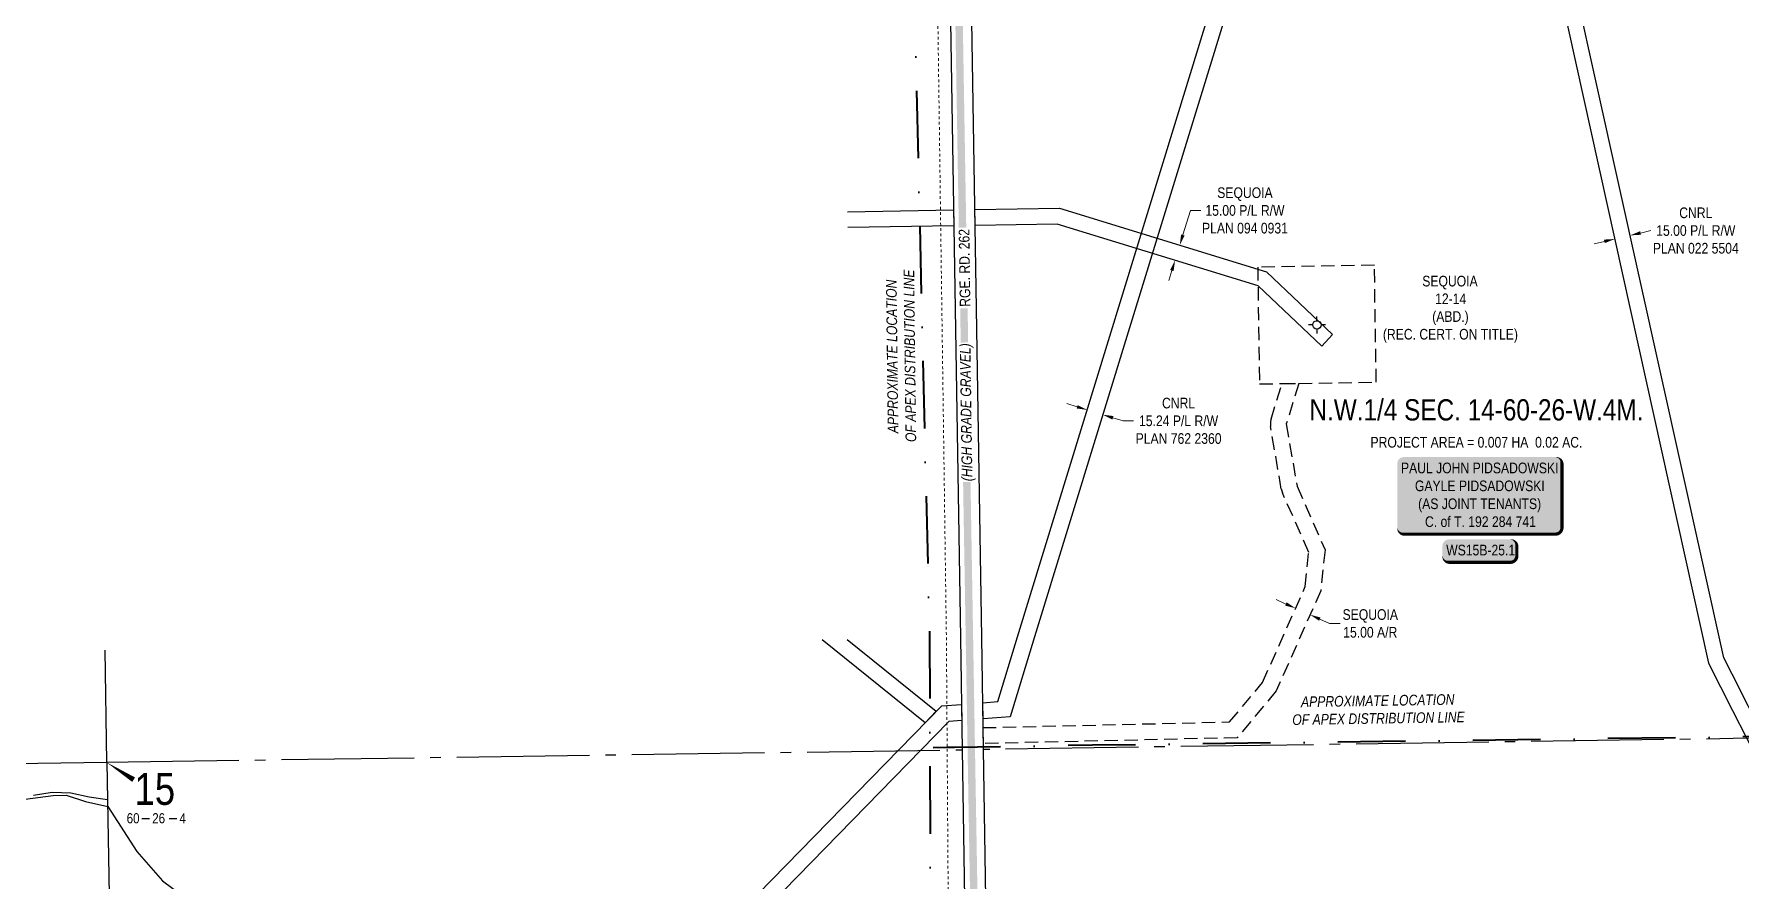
# Model space of a CAD drawing. Extents: x 72365 to 80261, y 6000112 to 6008999.
# Drawn here: x 77352 to 78959, y 6002641 to 6003437 of the extents above; entities that cross this region are included whole.
import ezdxf
from ezdxf.enums import TextEntityAlignment as Align

# ---------------------------------------------------------------- set-up
doc = ezdxf.new("R2010")
doc.units = 0
doc.header["$LTSCALE"] = 5
doc.header["$PDSIZE"] = 2.5
for name, pattern in [('DASHDOT', [25.4, 12.7, -6.35, 0, -6.35]), ('foc-ABD', [1, 0.5, -0.5]), ('foc-ACCESSROAD', [3.75, 2.5, -1.25]), ('foc-QUARTERLINE', [33, 25, -3, 2, -3])]:
    doc.linetypes.add(name, pattern=pattern)
doc.layers.get('Defpoints').update_dxf_attribs({"color": 9})
for name, color, linetype in [('10', 1, 'Continuous'), ('AS-OWNER', 7, 'Continuous'), ('AS-ROADS', 254, 'Continuous'), ('C-SYMBOL', 7, 'Continuous'), ('F-AR', 190, 'foc-ACCESSROAD'), ('F-RW', 190, 'Continuous'), ('F-WS', 190, 'foc-ACCESSROAD'), ('F-WS-S', 8, 'Continuous'), ('L-AREAREQUIRED', 7, 'Continuous'), ('L-QSEC', 8, 'foc-QUARTERLINE'), ('L-ROAD-T', 7, 'Continuous'), ('L-SEC', 7, 'Continuous'), ('L-SECLBL', 7, 'Continuous'), ('L-TITLEDB', 4, 'Continuous'), ('P-APEX RECON-LINE LIST', 240, 'Continuous'), ('T-CREEK', 160, 'Continuous')]:
    doc.layers.add(name, color=color, linetype=linetype)
for name, color, linetype, lineweight in [('AS-RECON EXISTING', 151, 'DASHDOT', 40), ('EXISTING PIPE ABD', 113, 'foc-ABD', 13), ('F-RW-T', 190, 'Continuous', 9), ('F-WS-T', 190, 'Continuous', 9), ('T-TEXT', 48, 'Continuous', 18)]:
    doc.layers.add(name, color=color, linetype=linetype, lineweight=lineweight)
doc.layers.add('AS-RECON EXISTING-T', color=7, linetype='Continuous', true_color=0x7abdff)
doc.styles.add('100L', font='ARIALN.TTF', dxfattribs={"height": 2})
doc.styles.add('175L', font='ARIALN.TTF', dxfattribs={"height": 20})
doc.styles.add('80', font='ARIALN.TTF', dxfattribs={"height": 10})
doc.styles.add('80CG', font='ARIALN.TTF', dxfattribs={"height": 10})
doc.styles.add('80L', font='ARIALN.TTF', dxfattribs={"height": 10})
doc.styles.add('80LS', font='ARIALNI.TTF', dxfattribs={"height": 10})
doc.styles.add('SIMPLEX', font='ARIALN.TTF')
doc.dimstyles.new('Compass 5 000', dxfattribs={"dimscale": 5, "dimtxt": 9, "dimasz": 2, "dimexe": 0.2, "dimexo": 0.0625, "dimgap": 0.5, "dimtad": 0, "dimtih": 1, "dimtoh": 1, "dimzin": 0, "dimdsep": 46, "dimtxsty": '80CG', "dimcen": 0.1, "dimse1": 1, "dimse2": 1, "dimclrd": 256, "dimclrt": 256, "dimaunit": 1, "dimadec": 4, "dimazin": 0, "dimtfac": 0.06, "dimtofl": 0, "dimtmove": 0, "dimatfit": 1, "dimfxl": 0.2, "dimtolj": 1, "dimtzin": 0, "dimlwd": -1, "dimarcsym": 0})

# ---------------------------------------------------------------- blocks, each defined once
blk = doc.blocks.new('L-SECLBL')
at = {"layer": '10', "color": 7}
for p, q in [((-5.1, -27.8), (-12.3, -27.8)), ((20.7, -27.8), (13.5, -27.8))]:
    blk.add_line(p, q, dxfattribs=at)
at = {"layer": '10', "color": 2, "style": 'SIMPLEX'}
blk.add_attdef('SEC', text='', height=30, dxfattribs=at).set_placement((0, 0), align=Align.MIDDLE)
at = {"layer": '10', "color": 5, "style": '80L'}
blk.add_attdef('TWP', text='', height=9.5, dxfattribs=at).set_placement((-14.4, -27.4), align=Align.MIDDLE_RIGHT)
blk.add_attdef('RGE', text='', height=9.5, dxfattribs=at).set_placement((3.6, -27.4), align=Align.MIDDLE_CENTER)
blk.add_attdef('MER', text='', height=9.5, dxfattribs=at).set_placement((23.2, -27.4), align=Align.MIDDLE_LEFT)
blk = doc.blocks.new('*D1158')
at = {"layer": 'Defpoints', "color": 0, "transparency": 16777216}
for p in [(78342, 6003076.8), (78356.5, 6003072.3), (78358.6, 6003079)]:
    blk.add_point(p, dxfattribs=at)
at = {"layer": 'F-RW-T', "transparency": 16777216}
for p, q in [((78334.5, 6003086.5), (78324.9, 6003089.4)), ((78368.2, 6003076.1), (78377.7, 6003073.2)), ((78377.7, 6003073.2), (78387.7, 6003073.2))]:
    blk.add_line(p, q, dxfattribs=at)
for points in [[(78335, 6003088), (78334, 6003084.9), (78344.1, 6003083.5)], [(78368.7, 6003077.7), (78367.7, 6003074.5), (78358.6, 6003079)]]:
    blk.add_solid(points, dxfattribs=at)
at = {"layer": 'F-RW-T', "transparency": 16777216, "insert": (78430, 6003073.2), "char_height": 10, "attachment_point": 5, "style": '80CG'}
blk.add_mtext('\\A1;CNRL\\P15.24 P/L R/W\\PPLAN 762 2360', dxfattribs=at)
blk = doc.blocks.new('*D1159')
at = {"layer": 'Defpoints', "color": 0, "transparency": 16777216}
for p in [(78431.1, 6003238.5), (78456.7, 6003230.6), (78452.3, 6003216.3)]:
    blk.add_point(p, dxfattribs=at)
at = {"layer": 'F-RW-T', "transparency": 16777216}
for p, q in [((78434, 6003248.1), (78441.1, 6003271.1)), ((78441.1, 6003271.1), (78451.1, 6003271.1)), ((78423.7, 6003214.6), (78420.8, 6003205.1))]:
    blk.add_line(p, q, dxfattribs=at)
for points in [[(78432.4, 6003248.5), (78435.6, 6003247.6), (78431.1, 6003238.5)], [(78422.1, 6003215.1), (78425.3, 6003214.1), (78426.7, 6003224.2)]]:
    blk.add_solid(points, dxfattribs=at)
at = {"layer": 'F-RW-T', "transparency": 16777216, "insert": (78492.5, 6003271.1), "char_height": 10, "attachment_point": 5, "style": '80CG'}
blk.add_mtext('\\A1;SEQUOIA\\P15.00 P/L R/W\\PPLAN 094 0931 ', dxfattribs=at)
blk = doc.blocks.new('*D1160')
at = {"layer": 'Defpoints', "color": 0, "transparency": 16777216}
for p in [(78829.1, 6003294), (78843.7, 6003297.3), (78855.2, 6003247.7)]:
    blk.add_point(p, dxfattribs=at)
at = {"layer": 'F-RW-T', "transparency": 16777216}
for p, q in [((78830.9, 6003242), (78821.2, 6003239.8)), ((78865, 6003249.9), (78874.7, 6003252.2))]:
    blk.add_line(p, q, dxfattribs=at)
for points in [[(78830.5, 6003243.7), (78831.3, 6003240.4), (78840.7, 6003244.3)], [(78864.6, 6003251.6), (78865.4, 6003248.3), (78855.2, 6003247.7)]]:
    blk.add_solid(points, dxfattribs=at)
at = {"layer": 'F-RW-T', "transparency": 16777216, "insert": (78917, 6003252.2), "char_height": 10, "attachment_point": 5, "style": '80CG'}
blk.add_mtext('\\A1;CNRL\\P15.00 P/L R/W\\PPLAN 022 5504', dxfattribs=at)
blk = doc.blocks.new('GABD')
for p, q in [((-0.81, 0), (-1.62, 0)), ((0, 0.81), (0, 1.62)), ((1.62, 0), (0.81, 0)), ((0, -0.81), (0, -1.62))]:
    blk.add_line(p, q)
blk.add_circle((0, 0), 0.8)
blk = doc.blocks.new('*D1282')
at = {"layer": 'Defpoints', "color": 0, "transparency": 16777216}
for p in [(78543.1, 6002903.5), (78553.9, 6002890.8), (78556.8, 6002897.4)]:
    blk.add_point(p, dxfattribs=at)
at = {"layer": 'F-RW-T', "transparency": 16777216}
for p, q in [((78531, 6002900.9), (78521.9, 6002905)), ((78563, 6002886.7), (78572.1, 6002882.6)), ((78572.1, 6002882.6), (78582.1, 6002882.6))]:
    blk.add_line(p, q, dxfattribs=at)
for points in [[(78531.7, 6002902.5), (78530.4, 6002899.4), (78540.2, 6002896.9)], [(78563.7, 6002888.2), (78562.3, 6002885.2), (78553.9, 6002890.8)]]:
    blk.add_solid(points, dxfattribs=at)
at = {"layer": 'F-RW-T', "transparency": 16777216, "insert": (78610.5, 6002882.6), "char_height": 10, "attachment_point": 5, "style": '80CG'}
blk.add_mtext('\\A1;SEQUOIA\\P15.00 A/R', dxfattribs=at)
blk = doc.blocks.new('*U1484')
h = blk.add_hatch(color=59)
edge = h.paths.add_edge_path()
edge.add_line((-71.5, -37), (71.5, -37))
edge.add_arc((71.5, -31), 6, 270, 360)
edge.add_line((77.5, -31), (77.5, 29.5))
edge.add_arc((71.5, 29.5), 6, 0, 90)
edge.add_line((71.5, 35.5), (-71.5, 35.5))
edge.add_arc((-71.5, 29.5), 6, 90, 180)
edge.add_line((-77.5, 29.5), (-77.5, -31))
edge.add_arc((-71.5, -31), 6, 180, 270)
at = {"color": 1, "flags": 128}
blk.add_lwpolyline([(-71.5, -37, 3, 3, 0), (71.5, -37, 3, 3, 0.414214), (77.5, -31, 3, 3, 0), (77.5, 29.5, 3, 0, 0.414214), (71.5, 35.5, 0, 0, 0), (-71.5, 35.5, 0, 0, 0.414214), (-77.5, 29.5, 0, 0, 0), (-77.5, -31, 0, 3, 0.414214)], format="xyseb", close=True, dxfattribs=at)
blk.add_lwpolyline([(-73.8, -29.6, 0, 7.5, 0), (0, 0, 0, 0, 0)], format="xyseb", dxfattribs=at)
at = {"color": 1, "style": '80'}
blk.add_attdef('ENTER_TEXT_001', (-36, -5), '', height=10, dxfattribs=at)
blk = doc.blocks.new('*U1492')
at = {"true_color": 0xffffa8}
h = blk.add_hatch(color=51, dxfattribs=at)
edge = h.paths.add_edge_path()
edge.add_line((-29, -11.5), (29, -11.5))
edge.add_arc((29, -5.5), 6, 270, 360)
edge.add_line((35, -5.5), (35, 4))
edge.add_arc((29, 4), 6, 0, 90)
edge.add_line((29, 10), (-29, 10))
edge.add_arc((-29, 4), 6, 90, 180)
edge.add_line((-35, 4), (-35, -5.5))
edge.add_arc((-29, -5.5), 6, 180, 270)
at = {"color": 240, "flags": 128}
blk.add_lwpolyline([(-29, -11.5, 3, 3, 0), (29, -11.5, 3, 3, 0.414214), (35, -5.5, 3, 3, 0), (35, 4, 3, 0, 0.414214), (29, 10, 0, 0, 0), (-29, 10, 0, 0, 0.414214), (-35, 4, 0, 0, 0), (-35, -5.5, 0, 3, 0.414214)], format="xyseb", close=True, dxfattribs=at)
for points in [[(-28.7, -2.8, 0, 10, 0), (0, 0, 5, 5, 0)], [(21, -3.7, 0, 10, 0), (0, 0, 5, 5, 0)]]:
    blk.add_lwpolyline(points, format="xyseb", dxfattribs=at)
at = {"color": 4, "style": '80'}
blk.add_attdef('OTHER_001', (-14.7, -5), '', height=10, dxfattribs=at)

msp = doc.modelspace()

# ---------------------------------------------------------------- linework, layer by layer
at = {"layer": 'AS-RECON EXISTING', "flags": 128}
for points in [[(78176.016, 6003892.013), (78175.9, 6003885.808), (78177.737, 6003740.46), (78181.214, 6003467.802), (78195.47, 6002868.673), (78196.704, 6002510.038), (78196.505, 6002506.456), (78200.316, 6002506.05), (78199.827, 6002502.058), (78199.832, 6002476.756), (78200.169, 6002460.536), (78199.76, 6002453.148), (78196.246, 6002453.329), (78205.02, 6001992.321), (78204.936, 6001992.016), (78204.807, 6001991.728), (78204.634, 6001991.464), (78204.422, 6001991.229), (78204.177, 6001991.031), (78203.903, 6001990.872), (78203.609, 6001990.759), (78203.3, 6001990.692), (78194.834, 6001990.403), (78143.639, 6001989.153), (78115.121, 6001989.622), (78099.163, 6001990.624), (78098.174, 6001990.69), (78097.185, 6001990.623), (78096.214, 6001990.424), (78095.277, 6001990.098), (78094.393, 6001989.65), (78093.577, 6001989.088), (78092.842, 6001988.422), (78092.204, 6001987.664), (78091.672, 6001986.827), (78091.141, 6001985.875), (78090.74, 6001984.862), (78090.473, 6001983.805), (78090.348, 6001982.723), (78090.836, 6001973.118), (78091.34, 6001962.879), (78091.581, 6001935.507), (78091.949, 6001907.05), (78091.603, 6001903.701)], [(79151.914, 6002778.981), (78957.726, 6002775.815), (78348.897, 6002768.057), (78219.086, 6002765.941), (78212.022, 6002765.826), (78195.793, 6002765.568)]]:
    msp.add_lwpolyline(points, dxfattribs=at)
at = {"layer": 'AS-ROADS', "const_width": 7, "flags": 128}
msp.add_lwpolyline([(78208.178, 6004472.595), (78221.322, 6003567.187), (78235.14, 6002744.945), (78249.72, 6001897.731), (78262.366, 6001103.941), (78263.582, 6001033.441)], dxfattribs=at)
at = {"layer": 'EXISTING PIPE ABD', "flags": 128}
msp.add_lwpolyline([(78217.934, 6001917.036), (78211.376, 6002868.905), (78203.087, 6003468.106), (78197.61, 6003864.088)], dxfattribs=at)
at = {"layer": 'F-AR'}
msp.add_lwpolyline([(78245.779, 6002784.594), (78478.095, 6002789.935), (78509.068, 6002827.136), (78549.282, 6002917.272), (78552.565, 6002949.447), (78527.803, 6003005.603, -0.06119897), (78526.748, 6003009.102), (78516.63, 6003067.756, -0.11824719), (78517.082, 6003074.733), (78527.45, 6003108.25), (78543.217, 6003108.505), (78531.4, 6003070.304), (78541.517, 6003011.649), (78567.877, 6002951.868), (78563.948, 6002913.36), (78521.911, 6002819.138), (78485.253, 6002775.108), (78246.305, 6002769.615)], format="xyb", close=True, dxfattribs=at)
at = {"layer": 'F-RW', "flags": 128}
for points in [[(79206.356, 6004486.794), (79104.264, 6004385.816), (78892.795, 6004216.929), (78670.701, 6004095.617), (78664.576, 6004075.671), (78510.206, 6003572.437), (78479.371, 6003472.081), (78294.439, 6002870.114), (78271.266, 6002794.685), (78245.93, 6002792.772), (78245.684, 6002808.038), (78259.755, 6002809.093), (78278.43, 6002869.881), (78463.338, 6003471.85), (78495.592, 6003576.96), (78657.952, 6004105.988), (78884.259, 6004229.564), (79094.335, 6004397.345), (79184.437, 6004486.482)], [(79031.778, 6002675.496), (78981.606, 6002774.712), (78951.129, 6002834.981), (78943.346, 6002850.371), (78804.453, 6003476.758), (78782.368, 6003576.361), (78775.952, 6003605.294), (78670.115, 6004061.609), (78665.874, 6004079.897), (78663.277, 6004091.092), (78651.097, 6004083.671), (78649.796, 6004082.876), (78650.251, 6004080.916), (78652.209, 6004072.505), (78655.59, 6004057.899), (78657.133, 6004051.352), (78761.342, 6003601.987), (78767.069, 6003576.168), (78789.159, 6003476.538), (78929.12, 6002845.292), (78951.695, 6002800.65), (78964.932, 6002774.474), (79015.105, 6002675.257)], [(78118.407, 6003269.956), (78218.036, 6003271.628), (78218.279, 6003256.647), (78118.643, 6003255.004)], [(78118.058, 6002867.546), (78201.883, 6002799.954), (78191.348, 6002789.177), (78094.521, 6002867.204)]]:
    msp.add_lwpolyline(points, dxfattribs=at)
for points in [[(78238.132, 6003271.953), (78317.935, 6003273.242), (78512.787, 6003213.397), (78575.054, 6003154.378), (78564.745, 6003143.502), (78505.028, 6003200.103), (78315.806, 6003258.212), (78238.375, 6003256.966)], [(77434.87, 6001948.2), (77433.735, 6002014.455), (78206.921, 6002805.119), (78225.608, 6002806.532), (78225.855, 6002791.266), (78213.797, 6002790.358), (77449.358, 6002008.338), (77450.178, 6001948.43)]]:
    msp.add_lwpolyline(points, close=True, dxfattribs=at)
at = {"layer": 'F-WS'}
msp.add_lwpolyline([(78543.217, 6003108.505), (78616.146, 6003109.681), (78614.374, 6003219.575), (78504.48, 6003217.803), (78506.252, 6003107.908), (78543.217, 6003108.505)], dxfattribs=at)
at = {"layer": 'L-QSEC', "flags": 128}
for points in [[(77420.971, 6002752.157), (77419.125, 6002857.374)], [(79052.037, 6002775.715), (78952.13, 6002774.277), (78246.398, 6002764.086)], [(77420.301, 6002752.147), (78226.294, 6002763.778)], [(77420.971, 6002752.157), (77434.882, 6001948.25)]]:
    msp.add_lwpolyline(points, dxfattribs=at)
at = {"layer": 'L-SEC', "flags": 128}
for points in [[(78213.203, 6003568.303), (78214.831, 6003468.275), (78224.585, 6002869.097), (78226.294, 6002763.778)], [(78246.415, 6002764.086), (78244.701, 6002869.39), (78234.938, 6003468.564), (78233.311, 6003568.58)], [(78226.284, 6002764.447), (78238.82, 6001960.288)], [(78258.937, 6001960.586), (78246.404, 6002764.755)]]:
    msp.add_lwpolyline(points, dxfattribs=at)
at = {"layer": 'L-SECLBL', "flags": 128}
msp.add_lwpolyline([(77420.301, 6002752.147, 0, 5, 0), (77446.061, 6002735.666, 0, 0, 0)], format="xyseb", dxfattribs=at)
at = {"layer": 'L-TITLEDB', "flags": 128}
msp.add_lwpolyline([(76835.401, 6002743.575), (77420.971, 6002752.157), (77421.586, 6002716.679), (77404.135, 6002719.131), (77386.893, 6002723.059), (77369.247, 6002723.586), (77351.774, 6002720.789)], dxfattribs=at)
at = {"layer": 'T-CREEK'}
msp.add_lwpolyline([(77343.84, 6002717.176), (77370.259, 6002720.886), (77382.551, 6002721.005), (77400.743, 6002715.186), (77421.691, 6002710.558), (77449.181, 6002668.163), (77473.243, 6002640.375), (77502.381, 6002618.95), (77534.402, 6002599.944), (77571.409, 6002586.354), (77618.478, 6002590.09), (77661.286, 6002583.239), (77698.724, 6002571.213), (77723.527, 6002549.427), (77757.592, 6002542.688), (77895.741, 6002542.379), (77977.849, 6002485.742), (78040.55, 6002483.584), (78230.704, 6002481.637), (78243.519, 6002481.506), (78250.785, 6002477.874), (78321.677, 6002442.431), (78354.401, 6002418.555)], dxfattribs=at)

# ---------------------------------------------------------------- block references
at = {"layer": 'AS-OWNER'}
ref = msp.add_blockref('*U1484', (78713.479, 6003003.65), dxfattribs=at)
ref.add_attrib('ENTER_TEXT_001', 'PAUL JOHN PIDSADOWSKI', (78639.393, 6003023.912), dxfattribs={"layer": '0', "color": 1, "height": 10, "style": '80'})
ref.add_attrib('ENTER_TEXT_002', 'GAYLE PIDSADOWSKI', (78652.555, 6003007.068), dxfattribs={"layer": '0', "color": 1, "height": 10, "style": '80'})
ref.add_attrib('ENTER_TEXT_003', '(AS JOINT TENANTS)', (78655.57, 6002990.224), dxfattribs={"layer": '0', "color": 1, "height": 10, "style": '80'})
ref.add_attrib('ENTER_TEXT_004', 'C. of T. 192 284 741', (78662.036, 6002973.38), dxfattribs={"layer": '0', "color": 1, "height": 10, "style": '80'})
at = {"layer": 'F-WS-S', "xscale": 4.995841144999945, "yscale": 4.995841144999945, "zscale": 4.995841144999945}
msp.add_blockref('GABD', (78560.286, 6003163.439), dxfattribs=at)
at = {"layer": 'L-SECLBL'}
msp.add_blockref('L-SECLBL', (77466.031, 6002726.76), dxfattribs=at).add_auto_attribs({'SEC': '15', 'TWP': '60', 'RGE': '26', 'MER': '4'})
at = {"layer": 'P-APEX RECON-LINE LIST'}
ref = msp.add_blockref('*U1492', (78713.479, 6002951.654), dxfattribs=at)
ref.add_attrib('OTHER_001', 'WS15B-25.1', (78681.988, 6002946.65), dxfattribs={"layer": '0', "color": 4, "height": 10, "style": '80'})

# ---------------------------------------------------------------- texts
at = {"layer": 'AS-RECON EXISTING-T', "char_height": 10, "attachment_point": 1, "style": '100L'}
for insert, rotation in [((78156.375, 6003044.382), 90.683716), ((78528.068, 6002813.574), 0.933812)]:
    msp.add_mtext_dynamic_manual_height_columns('\\pi17.113;{\\fArial Narrow|b0|i1|c0|p34;APPROXIMATE LOCATION\\P\\pi8.655;OF APEX DISTRIBUTION LINE}', width=179.08357, gutter_width=50, heights=[0], dxfattribs=dict(at, insert=insert, rotation=rotation))
at = {"layer": 'C-SYMBOL', "color": 3, "style": '175L'}
msp.add_text('N.W.1/4 SEC. 14-60-26-W.4M.', height=20, dxfattribs=at).set_placement((78710.479, 6003067.564), align=Align.BOTTOM_CENTER)
at = {"layer": 'F-WS-T', "insert": (78617.584, 6003209.664), "char_height": 9.99168, "attachment_point": 1, "style": '100L'}
msp.add_mtext_dynamic_manual_height_columns('\\pi41.879;SEQUOIA\\P\\pi53.973;12-14\\P\\pi51.24;(ABD.)\\P\\pi4.819;(REC. CERT. ON TITLE)', width=135.42688, gutter_width=50, heights=[0], dxfattribs=at)
at = {"layer": 'L-AREAREQUIRED', "color": 5, "style": '100L'}
msp.add_text('PROJECT AREA = 0.007 HA  0.02 AC.', height=10, dxfattribs=at).set_placement((78710.479, 6003045.064), align=Align.BOTTOM_CENTER)

# ---------------------------------------------------------------- dimensions: what is measured, and where the dimension line sits
at = {"layer": 'F-RW-T', "color": 3}
dim = msp.add_linear_dim(base=(78431.051, 6003238.501), p1=(78452.347, 6003216.281), p2=(78456.748, 6003230.609), angle=72.926429, text='SEQUOIA\\P15.00 P/L R/W\\PPLAN 094 0931 ', dimstyle='Compass 5 000', dxfattribs=at)
dim.commit()
dim.dimension.update_dxf_attribs({"geometry": '*D1159', "text_midpoint": (78492.501, 6003271.086), "dimtype": 161})
at = {"layer": 'F-RW-T'}
dim = msp.add_linear_dim(base=(78855.248, 6003247.683), p1=(78829.139, 6003293.965), p2=(78843.728, 6003297.349), angle=13.058205, text='CNRL\\P15.00 P/L R/W\\PPLAN 022 5504', dimstyle='Compass 5 000', dxfattribs=at)
dim.commit()
dim.dimension.update_dxf_attribs({"geometry": '*D1160', "text_midpoint": (78916.951, 6003252.202), "dimtype": 161})
at = {"layer": 'F-RW-T', "color": 3}
for p1, p2, distance, text, picture, middle in [((78341.977, 6003076.761), (78356.549, 6003072.285), 7.065, 'CNRL\\P15.24 P/L R/W\\PPLAN 762 2360', '*D1158', (78429.962, 6003073.164)), ((78543.134, 6002903.491), (78556.821, 6002897.385), -7.246, 'SEQUOIA\\P15.00 A/R', '*D1282', (78610.489, 6002882.618))]:
    dim = msp.add_aligned_dim(p1=p1, p2=p2, distance=distance, text=text, dimstyle='Compass 5 000', dxfattribs=at)
    dim.commit()
    dim.dimension.update_dxf_attribs({"geometry": picture, "text_midpoint": middle})

# ---------------------------------------------------------------- next in the draw order: texts
at = {"layer": 'L-ROAD-T', "insert": (78223.49, 6003217.03), "char_height": 10, "width": 73.99175, "attachment_point": 2, "rotation": 90.812222, "style": '80L', "bg_fill": 3, "box_fill_scale": 1.1, "bg_fill_color": 256, "bg_fill_transparency": 0}
msp.add_mtext('RGE. RD. 262', dxfattribs=at)
at = {"layer": 'T-TEXT', "insert": (78224.915, 6003081.226), "char_height": 10, "width": 129.27462, "attachment_point": 2, "rotation": 90.812222, "style": '80LS', "bg_fill": 3, "box_fill_scale": 1.1, "bg_fill_color": 256, "bg_fill_transparency": 0}
msp.add_mtext('(HIGH GRADE GRAVEL)', dxfattribs=at)

doc.saveas('drawing.dxf')
